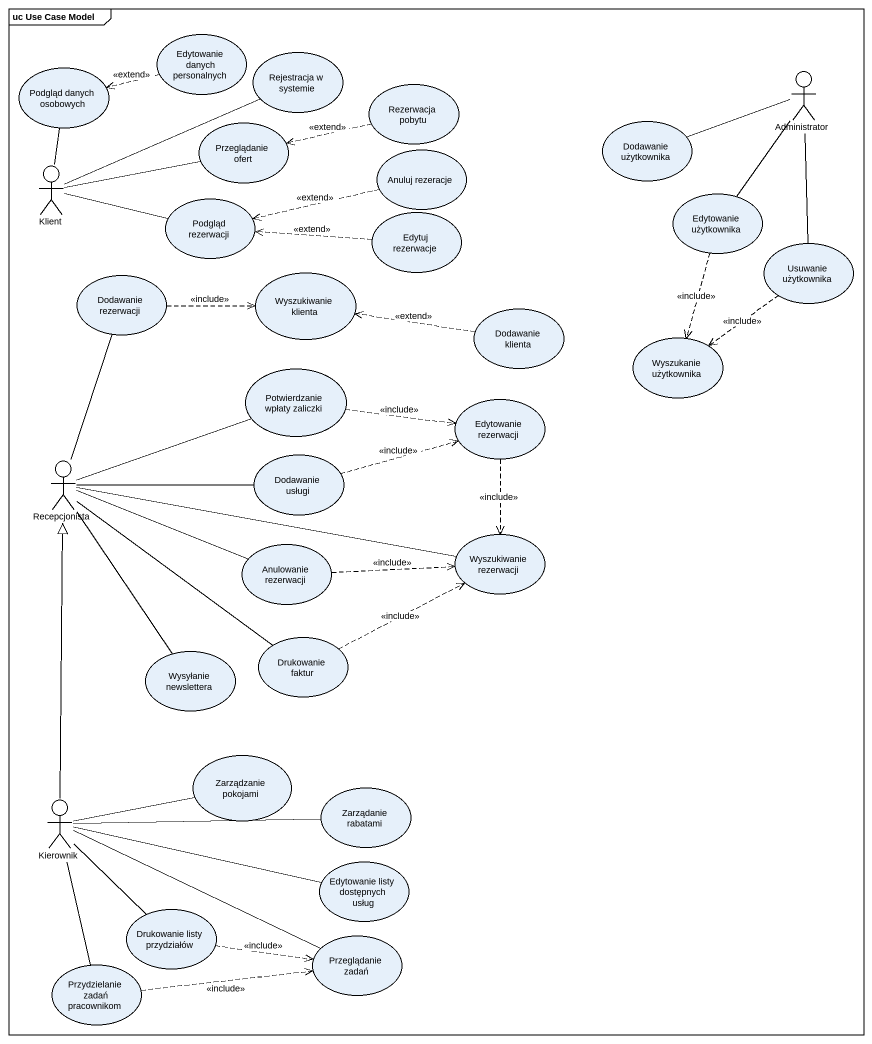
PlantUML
@startuml
mainframe uc Use Case Model
usecase "Edytowanie danych personalnych" as Edytowanie_danych
usecase "Rejestracja w systemie" as Rejestracja_w_systemie
usecase "Podgląd danych osobowych" as Podgląd_danych_osobowych
usecase "Rezerwacja pobytu" as Rezerwacja_pobytu
actor Administrator
usecase "Przeglądanie ofert" as Przeglądanie_ofert
usecase "Dodawanie użytkownika" as Dodawanie_użytkownika
actor Klient
usecase "Anuluj rezeracje" as Anuluj_rezeracje
usecase "Podgląd rezerwacji" as Podgląd_rezerwacji
usecase "Edytowanie użytkownika" as Edytowanie_użytkownika
usecase "Edytuj rezerwacje" as Edytuj_rezerwacje
usecase "Usuwanie użytkownika" as Usuwanie_użytkownika
usecase "Dodawanie rezerwacji" as Dodawanie_rezerwacji
usecase "Wyszukiwanie klienta" as Wyszukiwanie_klienta
usecase "Dodawanie klienta" as Dodawanie_klienta
usecase "Wyszukanie użytkownika" as Wyszukanie_użytkownika
usecase "Potwierdzanie wpłaty zaliczki" as Potwierdzanie_wpłaty
usecase "Edytowanie rezerwacji" as Edytowanie_rezerwacji
actor Recepcjonista
usecase "Dodawanie usługi" as Dodawanie_usługi
usecase "Anulowanie rezerwacji" as Anulowanie_rezerwacji
usecase "Wyszukiwanie rezerwacji" as Wyszukiwanie_rezerwacji
usecase "Wysyłanie newslettera" as Wysyłanie_newslettera
usecase "Drukowanie faktur" as Drukowanie_faktur
usecase "Zarządzanie pokojami" as Zarządzanie_pokojami
usecase "Zarządanie rabatami" as Zarządanie_rabatami
actor Kierownik
usecase "Edytowanie listy dostępnych usług" as Edytowanie_listy_dostępnych
usecase "Drukowanie listy przydziałów" as Drukowanie_listy_przydziałów
usecase "Przeglądanie zadań" as Przeglądanie_zadań
usecase "Przydzielanie zadań pracownikom" as Przydzielanie_zadań
Edytowanie_danych .left.> Podgląd_danych_osobowych : <<extend>>
Rezerwacja_pobytu .left.> Przeglądanie_ofert : <<extend>>
Administrator -left- Dodawanie_użytkownika
Administrator -- Edytowanie_użytkownika
Administrator -- Usuwanie_użytkownika
Klient -right- Rejestracja_w_systemie
Klient -up- Podgląd_danych_osobowych
Klient -right- Przeglądanie_ofert
Klient -right- Podgląd_rezerwacji
Anuluj_rezeracje .left.> Podgląd_rezerwacji : <<extend>>
Edytowanie_użytkownika ..> Wyszukanie_użytkownika : <<include>>
Edytuj_rezerwacje .left.> Podgląd_rezerwacji : <<extend>>
Usuwanie_użytkownika ..> Wyszukanie_użytkownika : <<include>>
Dodawanie_rezerwacji .right.> Wyszukiwanie_klienta : <<include>>
Dodawanie_klienta .left.> Wyszukiwanie_klienta : <<extend>>
Potwierdzanie_wpłaty .right.> Edytowanie_rezerwacji : <<include>>
Edytowanie_rezerwacji ..> Wyszukiwanie_rezerwacji : <<include>>
Recepcjonista -up- Dodawanie_rezerwacji
Recepcjonista -right- Potwierdzanie_wpłaty
Recepcjonista -right- Dodawanie_usługi
Recepcjonista -right- Anulowanie_rezerwacji
Recepcjonista -right- Wyszukiwanie_rezerwacji
Recepcjonista -- Wysyłanie_newslettera
Recepcjonista -- Drukowanie_faktur
Dodawanie_usługi .right.> Edytowanie_rezerwacji : <<include>>
Anulowanie_rezerwacji .right.> Wyszukiwanie_rezerwacji : <<include>>
Drukowanie_faktur .right.> Wyszukiwanie_rezerwacji : <<include>>
Kierownik -up-|> Recepcjonista
Kierownik -right- Zarządzanie_pokojami
Kierownik -right- Zarządanie_rabatami
Kierownik -right- Edytowanie_listy_dostępnych
Kierownik -- Drukowanie_listy_przydziałów
Kierownik -right- Przeglądanie_zadań
Kierownik -- Przydzielanie_zadań
Drukowanie_listy_przydziałów .right.> Przeglądanie_zadań : <<include>>
Przydzielanie_zadań .right.> Przeglądanie_zadań : <<include>>
@enduml
